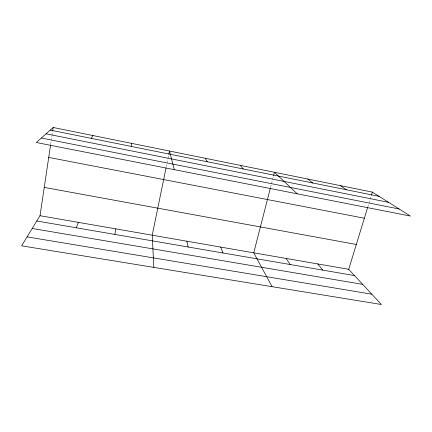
<?xml version="1.0" encoding="UTF-8"?>
<svg xmlns="http://www.w3.org/2000/svg" width="432" height="432" viewBox="0 0 432 432"><rect width="100%" height="100%" fill="white"/><g stroke="black" fill="none" stroke-linecap="round" stroke-linejoin="round"><path stroke-width="0.32" stroke-dasharray="2.16 1.62" d="M50.701 144.115L51.894 136.134M51.991 135.47L52.591 131.479M166.309 166.595L167.908 158.814M168.037 158.166L168.701 154.926M270.605 187.218L272.441 180.074M272.608 179.426L273.44 176.175M367.859 206.755L368.831 203.569M369.025 202.932L370.003 199.746M370.197 199.109L371.169 195.923"/><path stroke-width="0.65" d="M131.344 146.443L131.701 143.381M40.019 215.714L348.716 269.314L381.402 304.511L21.6 245.824L40.019 215.714L50.603 144.779M52.688 130.81L53.185 127.489L372.341 192.1L410.4 216.065L36.31 142.517L53.185 127.489M114.89 234.414L115.722 228.863M166.045 167.891L152.226 235.197L153.835 267.392M168.836 154.278L169.501 151.033L174.296 169.646M270.437 187.866L253.751 252.828L272.047 286.675M273.607 175.527L274.444 172.282L297.151 193.801M348.716 269.314L367.664 207.392M371.369 195.286L372.341 192.1M76.329 227.794L78.332 222.367M91.325 138.38L92.939 135.535M27.07 236.882L371.812 294.187M32.211 228.474L362.707 284.38M36.785 221L354.537 275.578M44.242 187.407L356.319 244.469M48.719 157.421L364.349 218.225M41.348 138.029L399.184 209.002M50.242 130.108L379.08 196.344M46.067 133.828L388.573 202.322M340.448 185.641L346.318 189.745M307.822 179.037L312.784 182.99M240.284 165.364L243.281 168.993M317.752 263.936L322.753 270.119M286.103 258.444L290.245 264.535M205.313 158.285L207.257 161.735M220.676 247.082L222.977 252.979M186.84 241.207L188.158 247.001"/></g></svg>
